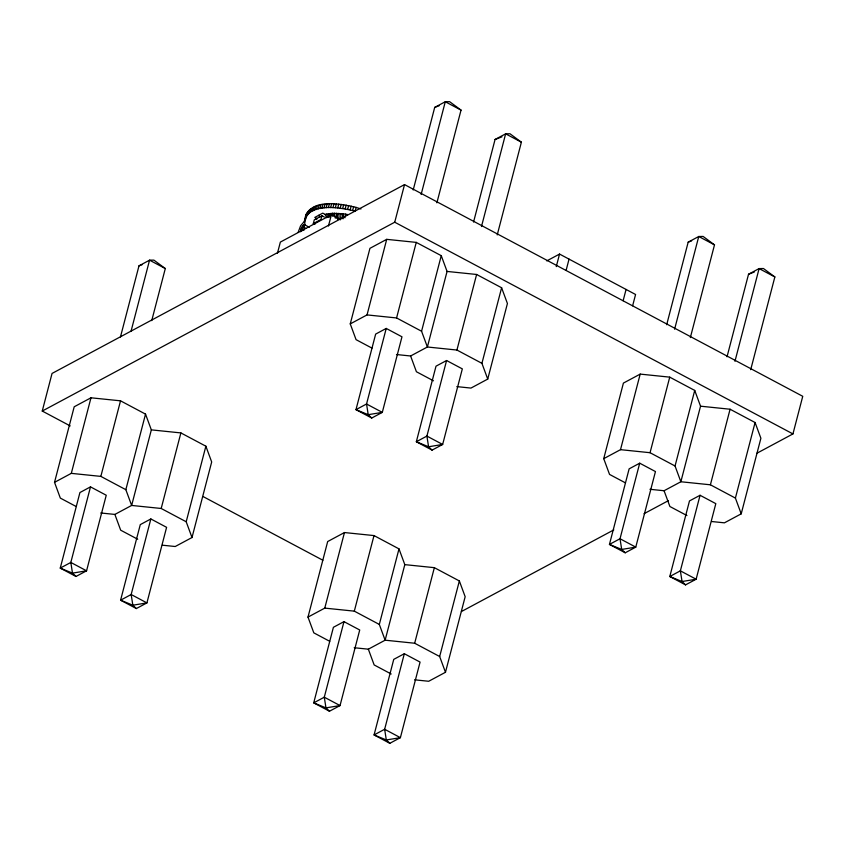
<?xml version="1.0" encoding="UTF-8"?>
<svg xmlns="http://www.w3.org/2000/svg" width="845" height="845" viewBox="0 0 845 845"><rect width="100%" height="100%" fill="white"/><g stroke="black" fill="none" stroke-linecap="round" stroke-linejoin="round"><path stroke-width="1.27" d="M309.344 227.284L304.253 224.58L301.507 227.812L300.651 231.741M343.154 218.792L343.281 213.806L332.497 213.299L325.114 214.398L322.758 213.141L314.784 217.418L317.139 218.675L316.389 219.584M301.084 228.805L303.946 230.273L300.714 229.988L302.489 229.502L304.76 224.854C304.211 201.131 340.63 207.426 355.132 211.165L356.104 207.405C341.338 203.835 307.696 197.392 305.457 219.753M340.503 219.668L341.042 213.531M344.918 217.82L345.542 214.155L343.281 213.806L342.162 218.623M298.116 232.407L300.619 225.784L304.369 221.369M329.751 217.133L330.522 213.447M70.198 425.912L42.25 411.05L52.052 373.437L404.533 184.59L802.75 396.305L792.948 433.918L756.888 453.247M76.24 506.556L60.333 498.096L54.524 482.347L74.202 406.783L90.985 397.794L120.529 400.826L145.53 414.124L151.339 429.873L131.651 505.437L114.878 514.425L100.745 512.978M54.524 482.347L71.307 473.358L90.985 397.794M120.455 336.965L138.981 265.848L149.554 260.175L153.906 260.123L165.303 268.552L151.73 320.625M90.499 486.868L70.822 562.443L72.49 573.121L75.997 576.47L86.57 570.808L106.248 495.244L90.499 486.868L79.926 492.54L60.248 568.104L75.997 576.47M131.028 331.303L149.554 260.175L165.303 268.552M162.377 545.194L175.221 546.514L192.005 537.526L186.196 521.766L161.194 508.479L131.651 505.437L125.842 489.688L100.84 476.39L120.529 400.826M125.842 489.688L145.53 414.124M150.854 518.957L131.165 594.521L132.845 605.21L136.341 608.558L146.914 602.897L166.602 527.333L150.854 518.957L140.281 524.618L120.592 600.182L136.341 608.558M161.194 508.479L180.883 432.915L151.339 429.873M186.196 521.766L205.874 446.202L180.883 432.915M192.005 537.526L211.683 461.962L205.874 446.202M277.413 253.373L280.36 242.092L331.398 214.746L340.598 219.637M304.39 220.925L305.922 214.704M305.446 217.302L306.429 213.542M304.358 222.203L305.341 218.443M306.112 216.193L307.094 212.433M306.925 215.137L307.907 211.366M307.886 214.134L308.869 210.363M308.995 213.183L309.978 209.423M310.252 212.306L311.235 208.546M311.636 211.493L312.618 207.733M313.094 210.775L314.065 207.014M314.657 210.13L315.639 206.37M316.336 209.549L317.319 205.789M314.879 224.432L313.305 223.598L314.287 219.837L321.945 215.739L324.3 216.996M318.111 209.042L319.093 205.282M320.001 208.609L320.973 204.849M321.966 208.25L322.948 204.49M321.945 215.739L320.963 219.499L313.305 223.598M324.026 207.965L325.008 204.205M326.17 207.754L327.142 203.994M328.378 207.616L329.349 203.856M330.649 207.564L331.631 203.803M332.972 207.585L333.955 203.825M328.451 226.027L331.398 214.746M335.349 207.69L336.331 203.92M337.768 207.859L338.75 204.099M340.218 208.113L341.2 204.353M342.7 208.44L343.672 204.68M345.183 208.842L346.165 205.081M347.686 209.317L348.658 205.557M350.179 209.866L351.161 206.106M352.661 210.479L353.643 206.719M371.969 348.119L356.062 339.658L350.252 323.899L369.941 248.335L386.714 239.346L416.258 242.388L441.259 255.676L447.068 271.435L427.39 346.999L410.607 355.988L396.474 354.53M350.252 323.899L367.036 314.91L386.714 239.346M42.25 411.05L394.731 222.214L404.533 184.59M413.205 189.956L434.71 107.4L445.283 101.738L449.646 101.685L461.032 110.114L436.886 202.821M329.719 641.313L313.812 632.852L307.992 617.103L327.68 541.539L344.464 532.551L373.997 535.582L398.998 548.88L404.808 564.629L385.13 640.193L368.346 649.182L354.213 647.735M386.228 328.43L366.55 403.994L368.219 414.684L371.726 418.032L382.299 412.371L401.977 336.806L386.228 328.43L375.655 334.092L355.977 409.656L371.726 418.032M421.137 194.445L445.283 101.738L461.032 110.114M456.828 386.619L470.961 388.077L487.734 379.088L481.925 363.329L456.923 350.041L427.39 346.999L421.57 331.24L396.58 317.952L416.258 242.388M307.992 617.103L324.776 608.115L344.464 532.551M343.978 621.635L324.29 697.199L325.969 707.878L329.465 711.236L340.039 705.564L359.727 630L343.978 621.635L333.405 627.296L313.717 702.86L329.465 711.236M421.57 331.24L441.259 255.676M414.568 679.813L428.7 681.271L445.473 672.282L439.664 656.523L414.673 643.235L385.13 640.193L379.32 624.444L354.319 611.146L373.997 535.582M473.559 222.034L495.064 139.488L505.637 133.827L509.989 133.763L521.386 142.192L497.23 234.91M446.582 360.519L426.905 436.083L428.573 446.762L432.08 450.121L442.653 444.459L462.331 368.885L446.582 360.519L436.009 366.181L416.332 441.745L432.08 450.121M481.481 226.534L505.637 133.827L521.386 142.192M379.32 624.444L398.998 548.88M456.923 350.041L476.612 274.477L447.068 271.435M404.322 653.713L384.644 729.277L386.313 739.966L389.82 743.315L400.393 737.653L420.071 662.089L404.322 653.713L393.749 659.375L374.071 734.939L389.82 743.315M481.925 363.329L501.613 287.765L476.612 274.477M414.673 643.235L434.351 567.671L404.808 564.629M487.734 379.088L507.422 303.513L501.613 287.765M439.664 656.523L459.353 580.959L434.351 567.671M445.473 672.282L465.162 596.718L459.353 580.959M556.274 266.608L559.538 254.07L635.577 294.493L632.63 305.784M566.108 270.411L569.044 259.119M623.135 300.725L626.071 289.444M625.448 482.875L609.541 474.415L603.731 458.655L623.409 383.091L640.193 374.103L669.736 377.145L694.727 390.432L700.547 406.191L680.859 481.756L664.075 490.744L649.953 489.287M603.731 458.655L620.505 449.667L640.193 374.103M666.684 324.712L688.179 242.156L698.752 236.494L703.114 236.442L714.5 244.87L690.354 337.577M639.707 463.187L620.019 538.751L621.698 549.44L625.205 552.788L635.767 547.127L655.456 471.563L639.707 463.187L629.134 468.848L609.446 544.412L625.205 552.788M674.606 329.201L698.752 236.494L714.5 244.87M711.585 521.513L724.429 522.833L741.213 513.844L735.403 498.085L710.402 484.798L680.859 481.756L675.049 465.996L650.048 452.709L669.736 377.145M675.049 465.996L694.727 390.432M727.027 356.791L748.533 274.245L759.106 268.583L763.468 268.53L774.854 276.949L750.709 369.666M700.061 495.276L680.373 570.84L682.052 581.518L685.548 584.877L696.122 579.216L715.81 503.652L700.061 495.276L689.488 500.937L669.8 576.501L685.548 584.877M734.96 361.29L759.106 268.583L774.854 276.949M710.402 484.798L730.08 409.233L700.547 406.191M735.403 498.085L755.081 422.521L730.08 409.233M741.213 513.844L760.891 438.27L755.081 422.521M331.557 215.486L332.497 213.299M332.603 216.172L334.546 213.225L335.328 218.19M546.778 260.904L559.538 254.07M461.412 611.548L613.797 529.899M644.048 513.697L668.479 500.61M434.71 107.4L439.305 105.646M138.981 265.848L142.425 264.527M495.064 139.488L501.951 136.848M688.179 242.156L691.632 240.836M748.533 274.245L754.279 272.048M300.566 230.833L302.816 230.463M303.862 224.833L304.76 224.854L303.503 225.119L303.651 227.252L305.879 228.435M367.036 314.91L396.58 317.952M620.505 449.667L650.048 452.709M71.307 473.358L100.84 476.39M324.776 608.115L354.319 611.146M301.971 226.956L303.651 227.252L302.933 225.657M345.542 214.155L347.813 214.588M356.104 207.405L360.952 208.968M394.731 222.214L792.948 433.918M433.464 380.799L416.416 371.747L410.607 355.988M686.932 515.556L669.895 506.504L664.075 490.744M202.937 496.48L322.864 560.246M137.724 539.247L120.687 530.185L114.878 514.425M391.203 674.004L374.155 664.941L368.346 649.182M302.436 226.259L303.651 227.252L301.507 227.812L302.489 229.502M325.114 214.398L326.656 217.683M318.818 215.285L319.769 217.302M326.814 213.996L327.628 217.45M337.81 219.489L336.669 213.246L336.796 218.2M338.834 213.352L339.141 219.552M328.62 213.679L328.663 217.271M70.822 562.443L60.248 568.104L72.49 573.121L86.57 570.808L70.822 562.443M366.55 403.994L355.977 409.656L368.219 414.684L382.299 412.371L366.55 403.994M131.165 594.521L120.592 600.182L132.845 605.21L146.914 602.897L131.165 594.521M426.905 436.083L416.332 441.745L428.573 446.762L442.653 444.459L426.905 436.083M324.29 697.199L313.717 702.86L325.969 707.878L340.039 705.564L324.29 697.199M620.019 538.751L609.446 544.412L621.698 549.44L635.767 547.127L620.019 538.751M384.644 729.277L374.071 734.939L386.313 739.966L400.393 737.653L384.644 729.277M680.373 570.84L669.8 576.501L682.052 581.518L696.122 579.216L680.373 570.84"/></g></svg>
